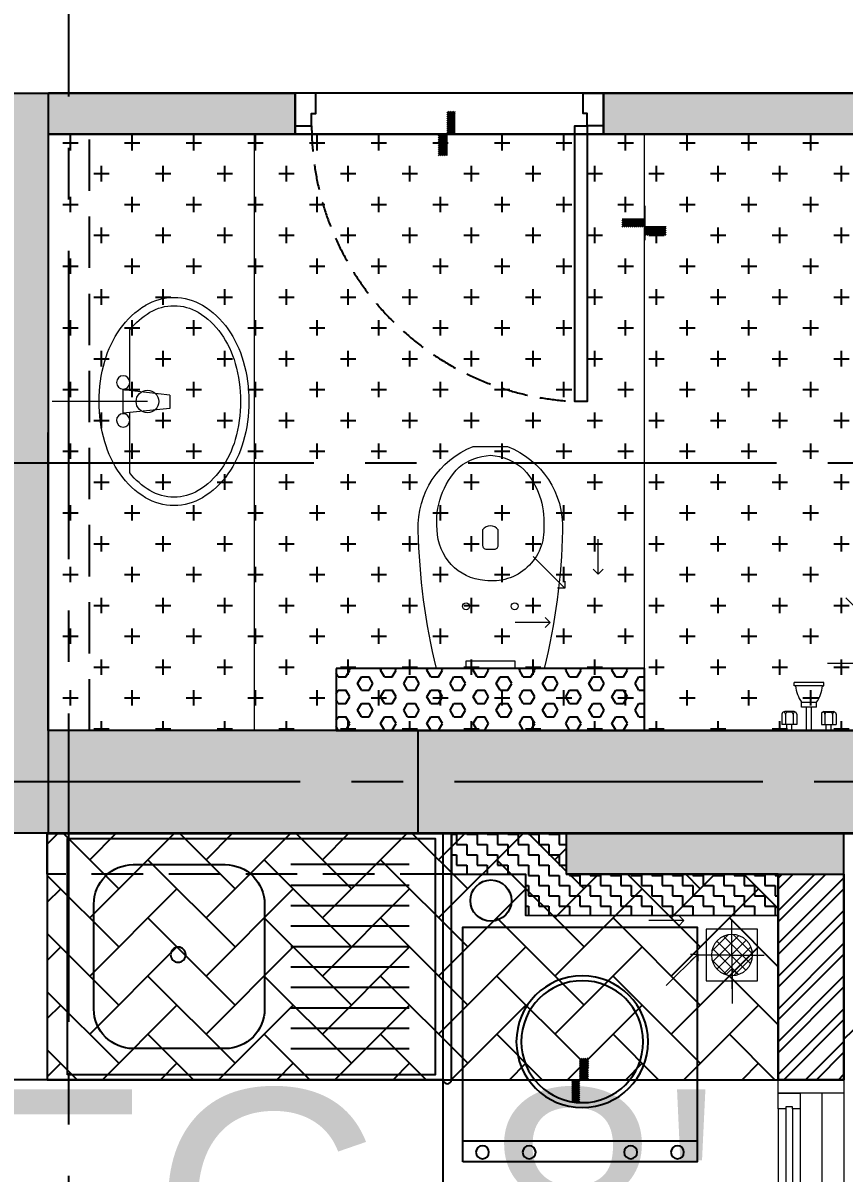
# Model space of a CAD drawing. Header units: millimetres. Extents: x 1066295 to 1300022, y -5734212 to -5454663.
# Drawn here: x 1208046 to 1210043, y -5711324 to -5708527 of the extents above; entities that cross this region are included whole.
import ezdxf

# ---------------------------------------------------------------- set-up
doc = ezdxf.new("R2010")
doc.units = ezdxf.units.MM
doc.header["$LTSCALE"] = 1000
doc.header["$MEASUREMENT"] = 0
for name, pattern in [('AUDIT_D_120904163729-0', [0]), ('T9_KEY PLAN(TYPICAL FLOOR)$0$2BHK-A - BACK$0$AUDIT_D_120904163729-0', [0]), ('T9_KEY PLAN(TYPICAL FLOOR)$0$2BHK-A - BACK$0$HIDDEN', [0.375, 0.25, -0.125]), ('T9_KEY PLAN(TYPICAL FLOOR)$0$T8_REFUGE COLUMNS$0$CENTER2', [1.125, 0.75, -0.125, 0.125, -0.125]), ('T9_PROFILE SECTIONS$0$T8_PROFILE SECTIONS$0$HIDDEN', [0.375, 0.25, -0.125]), ('T9_PROFILE SECTIONS$0$T8_PROFILE SECTIONS$0$PHANTOM2', [1.25, 0.625, -0.125, 0.125, -0.125, 0.125, -0.125])]:
    doc.linetypes.add(name, pattern=pattern)
doc.layers.get('0').update_dxf_attribs({"linetype": 'AUDIT_D_120904163729-0'})
for name, color, linetype, lineweight in [('T9_KEY PLAN(TYPICAL FLOOR)$0$2BHK-A - BACK$0$$0$a-TOI-fixtures', 251, 'Continuous', 0), ('T9_KEY PLAN(TYPICAL FLOOR)$0$2BHK-A - BACK$0$a-TOI-fixtures', 251, 'Continuous', 0), ('T9_KEY PLAN(TYPICAL FLOOR)$0$2BHK-A - BACK$0$A-WALL- 160', 6, 'Continuous', 30), ('T9_KEY PLAN(TYPICAL FLOOR)$0$2BHK-A - BACK$0$Window', 4, 'Continuous', 20), ('T9_KEY PLAN(TYPICAL FLOOR)$0$T8(T9 IS SIMILAR)$0$D&W', 8, 'Continuous', 25)]:
    doc.layers.add(name, color=color, linetype=linetype, lineweight=lineweight)
for name, color, linetype in [('T9_KEY PLAN(TYPICAL FLOOR)$0$2BHK-A - BACK$0$$0$CUT-OUT', 49, 'Continuous'), ('T9_KEY PLAN(TYPICAL FLOOR)$0$2BHK-A - BACK$0$A-DECK SUNK 125', 8, 'Continuous'), ('T9_KEY PLAN(TYPICAL FLOOR)$0$2BHK-A - BACK$0$A-DOOR-FULL', 2, 'Continuous'), ('T9_KEY PLAN(TYPICAL FLOOR)$0$2BHK-A - BACK$0$A-HATCH -160', 251, 'T9_KEY PLAN(TYPICAL FLOOR)$0$2BHK-A - BACK$0$AUDIT_D_120904163729-0'), ('T9_KEY PLAN(TYPICAL FLOOR)$0$2BHK-A - BACK$0$a-KIT FIX', 251, 'Continuous'), ('T9_KEY PLAN(TYPICAL FLOOR)$0$2BHK-A - BACK$0$A-SERVICES CUTOUT', 8, 'Continuous'), ('T9_KEY PLAN(TYPICAL FLOOR)$0$2BHK-A - BACK$0$a-tile drop', 3, 'Continuous'), ('T9_KEY PLAN(TYPICAL FLOOR)$0$2BHK-A - BACK$0$A-TOI SUNK 50MM', 8, 'Continuous'), ('T9_KEY PLAN(TYPICAL FLOOR)$0$2BHK-A - BACK$0$APT PLANS-typ$0$TILEDROP', 3, 'Continuous'), ('T9_KEY PLAN(TYPICAL FLOOR)$0$2BHK-A - BACK$0$LEDGE WALL', 5, 'Continuous'), ('T9_KEY PLAN(TYPICAL FLOOR)$0$T8_REFUGE COLUMNS$0$A-CENTERLINE', 193, 'T9_KEY PLAN(TYPICAL FLOOR)$0$T8_REFUGE COLUMNS$0$CENTER2'), ('T9_KEY PLAN(TYPICAL FLOOR)$0$T8_REFUGE COLUMNS$0$A-RCC COLS', 3, 'Continuous'), ('T9_KEY PLAN(TYPICAL FLOOR)$0$T8_REFUGE COLUMNS$0$A-SHEAR WALL THICKENING', 3, 'Continuous'), ('T9_KEY PLAN(TYPICAL FLOOR)$0$T8_TYPICAL COLUMNS$0$A-RCC COLS', 3, 'Continuous'), ('T9_KEY PLAN(TYPICAL FLOOR)$0$T8_TYPICAL COLUMNS$0$A-SHEAR WALL THICKENING', 3, 'Continuous'), ('T9_PROFILE SECTIONS$0$T8_PROFILE SECTIONS$0$A-PROFILE SECTIONS', 81, 'T9_PROFILE SECTIONS$0$T8_PROFILE SECTIONS$0$PHANTOM2')]:
    doc.layers.add(name, color=color, linetype=linetype)
doc.layers.add('T9_KEY PLAN(TYPICAL FLOOR)$0$T8_REFUGE COLUMNS$0$COL-HATCH', color=7, linetype='Continuous', lineweight=25, true_color=0xa3a3a3)
doc.layers.add('T9_KEY PLAN(TYPICAL FLOOR)$0$T8_TYPICAL COLUMNS$0$$0$COL-HATCH', color=7, linetype='Continuous', lineweight=25, true_color=0xa3a3a3)
doc.styles.add('T9_KEY PLAN(TYPICAL FLOOR)$0$2BHK-A - BACK$0$Romans 1', font='romans.shx', dxfattribs={"height": 100})
doc.styles.add('T9_PROFILE SECTIONS$0$T8_PROFILE SECTIONS$0$arial', font='sanss___.ttf')
doc.dimstyles.new('T9_KEY PLAN(TYPICAL FLOOR)$0$2BHK-A - BACK$0$ALPINE S', dxfattribs={"dimscale": 0, "dimtxt": 100, "dimasz": 75, "dimexe": 0, "dimexo": 0, "dimgap": 75, "dimtad": 1, "dimdec": 0, "dimzin": 0, "dimdsep": 46, "dimtxsty": 'T9_KEY PLAN(TYPICAL FLOOR)$0$2BHK-A - BACK$0$Romans 1', "dimblk": 'T9_KEY PLAN(TYPICAL FLOOR)$0$2BHK-A - BACK$0$_ArchTick', "dimcen": 0.09, "dimclrd": 256, "dimclre": 256, "dimclrt": 7, "dimadec": 0, "dimazin": 0, "dimtfac": 1, "dimtdec": 0, "dimtofl": 0, "dimtmove": 1, "dimatfit": 0, "dimldrblk": 'T9_KEY PLAN(TYPICAL FLOOR)$0$2BHK-A - BACK$0$_Open90', "dimfxl": 1, "dimtolj": 1, "dimtzin": 0, "dimarcsym": 0})

# ---------------------------------------------------------------- blocks, each defined once
blk = doc.blocks.new('T9_PROFILE SECTIONS$0$T8_PROFILE SECTIONS$0$MH')
at = {"layer": 'T9_PROFILE SECTIONS$0$T8_PROFILE SECTIONS$0$A-PROFILE SECTIONS', "linetype": 'T9_PROFILE SECTIONS$0$T8_PROFILE SECTIONS$0$HIDDEN', "ltscale": 2}
h = blk.add_hatch(color=256, dxfattribs=at)
h.dxf.hatch_style = 1
h.paths.add_polyline_path([(1140354.5, -5697433.6), (1141077.6, -5697846.6), (1140354.5, -5698259.6)])
at = {"layer": 'T9_PROFILE SECTIONS$0$T8_PROFILE SECTIONS$0$A-PROFILE SECTIONS', "linetype": 'T9_PROFILE SECTIONS$0$T8_PROFILE SECTIONS$0$HIDDEN', "ltscale": 2, "const_width": 20}
blk.add_lwpolyline([(1140354.5, -5697433.6), (1140354.5, -5697433.6), (1141077.6, -5697846.6), (1140354.5, -5698259.6)], close=True, dxfattribs=at)
blk.add_lwpolyline([(1140354.5, -5697433.6), (1140354.5, -5700003.6)], dxfattribs=at)
blk = doc.blocks.new('T9_PROFILE SECTIONS$0$PROFILE SECTION LINE T9')
at = {"layer": 'T9_PROFILE SECTIONS$0$T8_PROFILE SECTIONS$0$A-PROFILE SECTIONS', "linetype": 'ByBlock', "xscale": -1, "rotation": 270}
blk.add_blockref('T9_PROFILE SECTIONS$0$T8_PROFILE SECTIONS$0$MH', (5724597.5, -1138132.8, 0), dxfattribs=at)
at = {"layer": 'T9_PROFILE SECTIONS$0$T8_PROFILE SECTIONS$0$A-PROFILE SECTIONS', "linetype": 'ByBlock', "insert": (23361.5, 2335.3, 0), "char_height": 550, "attachment_point": 7, "style": 'T9_PROFILE SECTIONS$0$T8_PROFILE SECTIONS$0$arial'}
blk.add_mtext_dynamic_manual_height_columns("SEC-8'", width=301.334, gutter_width=500, heights=[0], dxfattribs=at)
blk = doc.blocks.new('T9_KEY PLAN(TYPICAL FLOOR)$0$T8_REFUGE COLUMNS$0$A$C277F3394')
at = {"layer": 'T9_KEY PLAN(TYPICAL FLOOR)$0$T8_REFUGE COLUMNS$0$A-SHEAR WALL THICKENING', "linetype": 'ByBlock'}
h = blk.add_hatch(color=31, dxfattribs=at)
h.dxf.hatch_style = 1
h.paths.add_polyline_path([(6019.8, 11025), (6694.8, 11025), (6694.8, 11125), (6019.8, 11125)])
blk.add_lwpolyline([(6019.8, 11025), (6694.8, 11025), (6694.8, 11125), (6019.8, 11125)], close=True, dxfattribs=at)
blk = doc.blocks.new('T9_KEY PLAN(TYPICAL FLOOR)$0$T8_REFUGE COLUMNS$0$A$C46A13422')
at = {"layer": 'T9_KEY PLAN(TYPICAL FLOOR)$0$T8_REFUGE COLUMNS$0$A-SHEAR WALL THICKENING', "linetype": 'ByBlock'}
blk.add_blockref('T9_KEY PLAN(TYPICAL FLOOR)$0$T8_REFUGE COLUMNS$0$A$C277F3394', (-5609.8, -7500), dxfattribs=at)
blk = doc.blocks.new('T9_KEY PLAN(TYPICAL FLOOR)$0$T8_REFUGE COLUMNS')
at = {"layer": 'T9_KEY PLAN(TYPICAL FLOOR)$0$T8_REFUGE COLUMNS$0$COL-HATCH', "linetype": 'ByBlock'}
h = blk.add_hatch(color=256, dxfattribs=at)
h.dxf.hatch_style = 1
h.paths.add_polyline_path([(1215902.1, -5706299.9), (1216152.1, -5706299.9), (1216152.1, -5708099.9), (1215902.1, -5708099.9)])
h.paths.add_polyline_path([(1215902.1, -5708099.9), (1213292.1, -5708099.9), (1213292.1, -5707849.9), (1215902.1, -5707849.9)])
h.paths.add_polyline_path([(1196642.1, -5706299.9), (1196392.1, -5706299.9), (1196392.1, -5708099.9), (1196642.1, -5708099.9)])
h.paths.add_polyline_path([(1215902.1, -5723474.9), (1216152.1, -5723474.9), (1216152.1, -5721674.9), (1215902.1, -5721674.9)])
h.paths.add_polyline_path([(1215902.1, -5721924.9), (1213292.1, -5721924.9), (1213292.1, -5721674.9), (1215902.1, -5721674.9)])
h.paths.add_polyline_path([(1196642.1, -5723474.9), (1196392.1, -5723474.9), (1196392.1, -5721674.9), (1196642.1, -5721674.9)])
h.paths.add_polyline_path([(1198957.1, -5709939.9), (1199207.1, -5709939.9), (1199207.1, -5714149.9), (1198957.1, -5714149.9)])
h.paths.add_polyline_path([(1197682.1, -5711799.9), (1197432.1, -5711799.9), (1197432.1, -5709939.9), (1197682.1, -5709939.9)])
h.paths.add_polyline_path([(1184832.1, -5718799.9), (1185182.1, -5718799.9), (1185182.1, -5709299.9), (1184832.1, -5709299.9)])
h.paths.add_polyline_path([(1194132.1, -5714149.9), (1193882.1, -5714149.9), (1193882.1, -5709939.9), (1194132.1, -5709939.9)])
h.paths.add_polyline_path([(1189932.1, -5714149.9), (1190232.1, -5714149.9), (1190232.1, -5709914.9), (1189932.1, -5709914.9)])
h.paths.add_polyline_path([(1189932.1, -5719684.9), (1190232.1, -5719684.9), (1190232.1, -5715449.9), (1189932.1, -5715449.9)])
h.paths.add_polyline_path([(1194182.1, -5719609.9), (1193882.1, -5719609.9), (1193882.1, -5717174.9), (1194182.1, -5717174.9)])
h.paths.add_polyline_path([(1215612.1, -5719609.9), (1215862.1, -5719609.9), (1215862.1, -5715374.9), (1215612.1, -5715374.9)])
h.paths.add_polyline_path([(1210702.1, -5711724.9), (1207452.1, -5711724.9), (1207452.1, -5711474.9), (1210702.1, -5711474.9)])
h.paths.add_polyline_path([(1210702.1, -5713624.9), (1207452.1, -5713624.9), (1207452.1, -5713874.9), (1210702.1, -5713874.9)])
h.paths.add_polyline_path([(1210952.1, -5711474.9), (1210702.1, -5711474.9), (1210702.1, -5713874.9), (1210952.1, -5713874.9)])
h.paths.add_polyline_path([(1202442.1, -5712799.9), (1202692.1, -5712799.9), (1202692.1, -5710799.9), (1202442.1, -5710799.9)], flags=17)
h.paths.add_polyline_path([(1196682.1, -5715374.9), (1196932.1, -5715374.9), (1196932.1, -5719609.9), (1196682.1, -5719609.9)])
h.paths.add_polyline_path([(1210052.1, -5727009.9), (1209752.1, -5727009.9), (1209752.1, -5724474.9), (1210052.1, -5724474.9)])
h.paths.add_polyline_path([(1202492.1, -5727009.9), (1202792.1, -5727009.9), (1202792.1, -5724474.9), (1202492.1, -5724474.9)])
h.paths.add_polyline_path([(1199382.1, -5726829.9), (1199132.1, -5726829.9), (1199132.1, -5724474.9), (1199382.1, -5724474.9)])
h.paths.add_polyline_path([(1195392.1, -5726519.9), (1195742.1, -5726519.9), (1195742.1, -5724724.9), (1195392.1, -5724724.9)])
h.paths.add_polyline_path([(1195742.1, -5724124.9), (1195392.1, -5724124.9), (1195392.1, -5723274.9), (1195742.1, -5723274.9)])
h.paths.add_polyline_path([(1217152.1, -5726519.9), (1216802.1, -5726519.9), (1216802.1, -5724724.9), (1217152.1, -5724724.9)])
h.paths.add_polyline_path([(1216802.1, -5724124.9), (1217152.1, -5724124.9), (1217152.1, -5723274.9), (1216802.1, -5723274.9)])
h.paths.add_polyline_path([(1213162.1, -5726829.9), (1213412.1, -5726829.9), (1213412.1, -5724474.9), (1213162.1, -5724474.9)])
h.paths.add_polyline_path([(1209602.1, -5723474.9), (1209852.1, -5723474.9), (1209852.1, -5721674.9), (1209602.1, -5721674.9)])
h.paths.add_polyline_path([(1212262.1, -5721674.9), (1210752.1, -5721674.9), (1210752.1, -5721924.9), (1212262.1, -5721924.9)])
h.paths.add_polyline_path([(1212742.1, -5719224.9), (1207452.1, -5719224.9), (1207452.1, -5718974.9), (1212742.1, -5718974.9)])
h.paths.add_polyline_path([(1214067.1, -5718349.9), (1213817.1, -5718349.9), (1213817.1, -5716424.9), (1214067.1, -5716424.9)])
h.paths.add_polyline_path([(1213587.1, -5709939.9), (1213337.1, -5709939.9), (1213337.1, -5714149.9), (1213587.1, -5714149.9)])
h.paths.add_polyline_path([(1214862.1, -5711799.9), (1215112.1, -5711799.9), (1215112.1, -5709939.9), (1214862.1, -5709939.9)])
h.paths.add_polyline_path([(1227712.1, -5718799.9), (1227362.1, -5718799.9), (1227362.1, -5709299.9), (1227712.1, -5709299.9)])
h.paths.add_polyline_path([(1218412.1, -5714149.9), (1218662.1, -5714149.9), (1218662.1, -5709939.9), (1218412.1, -5709939.9)])
h.paths.add_polyline_path([(1222612.1, -5714149.9), (1222312.1, -5714149.9), (1222312.1, -5709914.9), (1222612.1, -5709914.9)])
h.paths.add_polyline_path([(1222612.1, -5719684.9), (1222312.1, -5719684.9), (1222312.1, -5715449.9), (1222612.1, -5715449.9)])
h.paths.add_polyline_path([(1218362.1, -5719609.9), (1218662.1, -5719609.9), (1218662.1, -5717174.9), (1218362.1, -5717174.9)])
h.paths.add_polyline_path([(1202742.1, -5716974.9), (1202992.1, -5716974.9), (1202992.1, -5718974.9), (1202742.1, -5718974.9)])
h.paths.add_polyline_path([(1204842.1, -5716974.9), (1205092.1, -5716974.9), (1205092.1, -5718974.9), (1204842.1, -5718974.9)])
h.paths.add_polyline_path([(1217152.1, -5701889.9), (1216802.1, -5701889.9), (1216802.1, -5705049.9), (1217152.1, -5705049.9)])
h.paths.add_polyline_path([(1216802.1, -5705649.9), (1217152.1, -5705649.9), (1217152.1, -5706499.9), (1216802.1, -5706499.9)])
h.paths.add_polyline_path([(1213162.1, -5701089.9), (1213412.1, -5701089.9), (1213412.1, -5705299.9), (1213162.1, -5705299.9)])
h.paths.add_polyline_path([(1210052.1, -5701089.9), (1209752.1, -5701089.9), (1209752.1, -5705299.9), (1210052.1, -5705299.9)])
h.paths.add_polyline_path([(1209602.1, -5706299.9), (1209852.1, -5706299.9), (1209852.1, -5708099.9), (1209602.1, -5708099.9)])
h.paths.add_polyline_path([(1212262.1, -5708099.9), (1210752.1, -5708099.9), (1210752.1, -5707849.9), (1212262.1, -5707849.9)])
h.paths.add_polyline_path([(1195392.1, -5701889.9), (1195742.1, -5701889.9), (1195742.1, -5705049.9), (1195392.1, -5705049.9)])
h.paths.add_polyline_path([(1195742.1, -5705649.9), (1195392.1, -5705649.9), (1195392.1, -5706499.9), (1195742.1, -5706499.9)])
h.paths.add_polyline_path([(1199382.1, -5701089.9), (1199132.1, -5701089.9), (1199132.1, -5705299.9), (1199382.1, -5705299.9)])
h.paths.add_polyline_path([(1202492.1, -5701089.9), (1202792.1, -5701089.9), (1202792.1, -5705299.9), (1202492.1, -5705299.9)])
h.paths.add_polyline_path([(1202942.1, -5706299.9), (1202692.1, -5706299.9), (1202692.1, -5708099.9), (1202942.1, -5708099.9)])
h.paths.add_polyline_path([(1200282, -5708099.9), (1201792, -5708099.9), (1201792, -5707849.9), (1200282, -5707849.9)])
h.paths.add_polyline_path([(1207452.1, -5710799.9), (1211787.1, -5710799.9), (1211787.1, -5710549.9), (1207452.1, -5710549.9)])
h.paths.add_polyline_path([(1200042.1, -5713849.9), (1200042.1, -5710549.9), (1205092.1, -5710549.9), (1205092.1, -5712999.9), (1204842.1, -5712999.9), (1204842, -5710799.9), (1200292.1, -5710799.9), (1200292.1, -5713849.9)])
h.paths.add_polyline_path([(1198907.1, -5719224.9), (1205092.1, -5719224.9), (1205092.1, -5718974.9), (1198907.1, -5718974.9)])
h.paths.add_polyline_path([(1202942.1, -5723474.9), (1202692.1, -5723474.9), (1202692.1, -5721674.9), (1202942.1, -5721674.9)])
h.paths.add_polyline_path([(1200282.1, -5721674.9), (1201792.1, -5721674.9), (1201792.1, -5721924.9), (1200282.1, -5721924.9)])
h.paths.add_polyline_path([(1196932.1, -5715624.9), (1203832.1, -5715624.9), (1203832.1, -5715374.9), (1196932.1, -5715374.9)])
h.paths.add_polyline_path([(1215612.1, -5715624.9), (1207452.1, -5715624.9), (1207452.1, -5715374.9), (1215612.1, -5715374.9)])
h.paths.add_polyline_path([(1196642.1, -5721924.9), (1199252.1, -5721924.9), (1199252.1, -5721674.9), (1196642.1, -5721674.9)])
h.paths.add_polyline_path([(1196642.1, -5708099.9), (1199252.1, -5708099.9), (1199252.1, -5707849.9), (1196642.1, -5707849.9)])
h.paths.add_polyline_path([(1198007.1, -5718974.9), (1196932.1, -5718974.9), (1196932.1, -5719224.9), (1198007.1, -5719224.9)])
at = {"layer": 'T9_KEY PLAN(TYPICAL FLOOR)$0$T8_REFUGE COLUMNS$0$A-CENTERLINE'}
for p, q in [((1209902.1, -5728808.5), (1209902.1, -5698573.6)), ((1217248.2, -5707199.9), (1182156.9, -5707199.9)), ((1217215, -5707974.9), (1182156.9, -5707974.9))]:
    blk.add_line(p, q, dxfattribs=at)
at = {"layer": 'T9_KEY PLAN(TYPICAL FLOOR)$0$T8_REFUGE COLUMNS$0$A-RCC COLS', "linetype": 'ByBlock'}
for points in [[(1209602.1, -5706299.9), (1209852.1, -5706299.9), (1209852.1, -5708099.9), (1209602.1, -5708099.9)], [(1212262.1, -5708099.9), (1210752.1, -5708099.9), (1210752.1, -5707849.9), (1212262.1, -5707849.9)]]:
    blk.add_lwpolyline(points, close=True, dxfattribs=at)
blk.add_blockref('T9_KEY PLAN(TYPICAL FLOOR)$0$T8_REFUGE COLUMNS$0$A$C46A13422', (1210702.1, -5711724.9), dxfattribs=at)
blk = doc.blocks.new('T9_KEY PLAN(TYPICAL FLOOR)$0$T8_TYPICAL COLUMNS$0$A$C277F3394')
at = {"layer": 'T9_KEY PLAN(TYPICAL FLOOR)$0$T8_TYPICAL COLUMNS$0$A-SHEAR WALL THICKENING', "linetype": 'ByBlock'}
h = blk.add_hatch(color=31, dxfattribs=at)
h.dxf.hatch_style = 1
h.paths.add_polyline_path([(6019.8, 11025), (6694.8, 11025), (6694.8, 11125), (6019.8, 11125)])
blk.add_lwpolyline([(6019.8, 11025), (6694.8, 11025), (6694.8, 11125), (6019.8, 11125)], close=True, dxfattribs=at)
blk = doc.blocks.new('T9_KEY PLAN(TYPICAL FLOOR)$0$T8_TYPICAL COLUMNS$0$A$C46A13422')
at = {"layer": 'T9_KEY PLAN(TYPICAL FLOOR)$0$T8_TYPICAL COLUMNS$0$A-SHEAR WALL THICKENING', "linetype": 'ByBlock'}
blk.add_blockref('T9_KEY PLAN(TYPICAL FLOOR)$0$T8_TYPICAL COLUMNS$0$A$C277F3394', (-5609.8, -7500), dxfattribs=at)
blk = doc.blocks.new('T9_KEY PLAN(TYPICAL FLOOR)$0$T8_TYPICAL COLUMNS')
at = {"layer": 'T9_KEY PLAN(TYPICAL FLOOR)$0$T8_TYPICAL COLUMNS$0$$0$COL-HATCH', "linetype": 'ByBlock'}
h = blk.add_hatch(color=256, dxfattribs=at)
h.dxf.hatch_style = 1
h.paths.add_polyline_path([(1200282.2, -5707850.3), (1202692.3, -5707850.3), (1202692.3, -5708100.3), (1200282.2, -5708100.3)])
h.paths.add_polyline_path([(1209852.3, -5708100.3), (1212262.3, -5708100.3), (1212262.3, -5707850.3), (1209852.3, -5707850.3)])
at = {"layer": 'T9_KEY PLAN(TYPICAL FLOOR)$0$T8_TYPICAL COLUMNS$0$A-RCC COLS', "linetype": 'ByBlock'}
blk.add_lwpolyline([(1209852.3, -5708100.3), (1212262.3, -5708100.3), (1212262.3, -5707850.3), (1209852.3, -5707850.3)], close=True, dxfattribs=at)
for name, p in [('T9_KEY PLAN(TYPICAL FLOOR)$0$T8_REFUGE COLUMNS', (0, 0)), ('T9_KEY PLAN(TYPICAL FLOOR)$0$T8_TYPICAL COLUMNS$0$A$C46A13422', (1210702.1, -5711724.9))]:
    blk.add_blockref(name, p, dxfattribs=at)
blk = doc.blocks.new('T9_KEY PLAN(TYPICAL FLOOR)$0$2BHK-A - BACK$0$EWC 1-flat-3')
at = {"color": 0, "linetype": 'ByBlock', "ltscale": 1.5}
blk.add_line((130.9, 0), (-130.9, 0), dxfattribs=at)
for points in [[(-130.9, 0, -0.055103), (-175.3, 336.2, -0.321827), (-41.6, 540), (41.6, 540, -0.321827), (175.3, 336.2, -0.055103), (130.9, 0, -27.681239)], [(-13.2, 214.3, -0.391448), (-129.3, 337.7, -0.224585), (-76.1, 489.9, -0.160675), (0, 518.7, -0.183016), (81.6, 484.1, -0.201424), (130, 346.4, -0.474507), (-13.2, 214.3, -2.927417)], [(-9.5, 290.2), (9.5, 290.2, 0.414214), (18.9, 299.7), (18.9, 337.6, 0.5), (-18.9, 337.6), (-18.9, 299.7, 0.414214), (-9.5, 290.2, 0.530498)]]:
    blk.add_lwpolyline(points, format="xyb", dxfattribs=at)
at = {"color": 0, "linetype": 'ByBlock'}
blk.add_lwpolyline([(-59.2, 0), (-59.2, 18.9), (59.2, 18.9), (59.2, 0)], close=True, dxfattribs=at)
at = {"color": 0, "linetype": 'ByBlock', "ltscale": 1.5}
for centre in [(-59.2, 151.6), (59.2, 151.6)]:
    blk.add_circle(centre, 8.31, dxfattribs=at)
blk = doc.blocks.new('*U2389')
for points in [[(0, 0), (0, 670), (30, 670), (30, 0)], [(-40, 0), (0, 0), (0, -30), (10, -30), (10, -80), (-40, -80)], [(710, 0), (670, 0), (670, -30), (660, -30), (660, -80), (710, -80)]]:
    blk.add_lwpolyline(points, close=True)
at = {"color": 0, "linetype": 'ByBlock', "ltscale": 0.25}
blk.add_arc((-1, -0.4), 671, 0.0347, 87.627, dxfattribs=at)
blk = doc.blocks.new('T9_KEY PLAN(TYPICAL FLOOR)$0$2BHK-A - BACK$0$1500')
at = {"layer": 'T9_KEY PLAN(TYPICAL FLOOR)$0$2BHK-A - BACK$0$Window', "color": 1, "lineweight": 13}
for p, q in [((1150276.5, -5694418.8), (1148842.5, -5694418.8)), ((1149307.5, -5694418.8), (1148880, -5694418.8)), ((1149307.5, -5694472.1), (1148880, -5694472.1)), ((1149773.7, -5694472.1), (1149345, -5694472.1)), ((1149811.2, -5694472.1), (1150276.5, -5694472.1)), ((1149307.5, -5694525.5), (1148842.5, -5694525.5)), ((1149773.7, -5694525.5), (1149345, -5694525.5)), ((1150239, -5694525.5), (1149811.2, -5694525.5)), ((1149773.7, -5694578.8), (1148842.5, -5694578.8)), ((1150239, -5694578.8), (1149811.2, -5694578.8))]:
    blk.add_line(p, q, dxfattribs=at)
at = {"layer": 'T9_KEY PLAN(TYPICAL FLOOR)$0$2BHK-A - BACK$0$Window', "color": 5, "lineweight": 13}
for p, q in [((1149307.5, -5694449.1), (1148880, -5694449.1)), ((1149307.5, -5694453.6), (1148880, -5694453.6)), ((1149773.7, -5694490.7), (1149345, -5694490.7)), ((1149773.7, -5694506.9), (1149345, -5694506.9)), ((1150239, -5694544.1), (1149811.2, -5694544.1)), ((1150239, -5694560.2), (1149811.2, -5694560.2))]:
    blk.add_line(p, q, dxfattribs=at)
at = {"layer": 'T9_KEY PLAN(TYPICAL FLOOR)$0$2BHK-A - BACK$0$Window', "color": 4, "lineweight": 13}
for points in [[(1148842.5, -5694418.8), (1148809.5, -5694418.8), (1148809.5, -5694578.8), (1148842.5, -5694578.8)], [(1148880, -5694453.6), (1148880, -5694472.1), (1148842.5, -5694472.1), (1148842.5, -5694418.8), (1148880, -5694418.8), (1148880, -5694449.1), (1148875.5, -5694449.1), (1148875.5, -5694453.6)], [(1149307.5, -5694453.6), (1149307.5, -5694472.1), (1149345, -5694472.1), (1149345, -5694418.8), (1149307.5, -5694418.8), (1149307.5, -5694449.1), (1149312, -5694449.1), (1149312, -5694453.6)], [(1150309.5, -5694418.8), (1150276.5, -5694418.8), (1150276.5, -5694578.8), (1150309.5, -5694578.8)], [(1149345, -5694506.9), (1149345, -5694525.5), (1149307.5, -5694525.5), (1149307.5, -5694472.1), (1149345, -5694472.1), (1149345, -5694490.7), (1149340.5, -5694490.7), (1149340.5, -5694506.9)], [(1149773.7, -5694506.9), (1149773.7, -5694525.5), (1149811.2, -5694525.5), (1149811.2, -5694472.1), (1149773.7, -5694472.1), (1149773.7, -5694490.7), (1149778.2, -5694490.7), (1149778.2, -5694506.9)], [(1149811.2, -5694560.2), (1149811.2, -5694578.8), (1149773.7, -5694578.8), (1149773.7, -5694525.5), (1149811.2, -5694525.5), (1149811.2, -5694544.1), (1149806.7, -5694544.1), (1149806.7, -5694560.2)], [(1150239, -5694560.2), (1150239, -5694578.8), (1150276.5, -5694578.8), (1150276.5, -5694525.5), (1150239, -5694525.5), (1150239, -5694544.1), (1150243.5, -5694544.1), (1150243.5, -5694560.2)]]:
    blk.add_lwpolyline(points, close=True, dxfattribs=at)
blk = doc.blocks.new('T9_KEY PLAN(TYPICAL FLOOR)$0$2BHK-A - BACK$0$SINK1-flat-1')
at = {"color": 0, "linetype": 'ByBlock'}
for p, q in [((-275, -50), (-50, -50)), ((-275, -88.9), (-50, -88.9)), ((-275, -127.8), (-50, -127.8)), ((-275, -166.7), (-50, -166.7)), ((-275, -205.6), (-50, -205.6)), ((-275, -244.4), (-50, -244.4)), ((-275, -283.3), (-50, -283.3)), ((-275, -322.2), (-50, -322.2)), ((-275, -361.1), (-50, -361.1)), ((-50, -400), (-275, -400))]:
    blk.add_line(p, q, dxfattribs=at)
blk.add_lwpolyline([(-700, 0), (-700, -450), (0, -450), (0, 0)], close=True, dxfattribs=at)
blk.add_lwpolyline([(-400, -50), (-575, -50, 0.414214), (-650, -125), (-650, -325, 0.414214), (-575, -400), (-400, -400, 0.414214), (-325, -325), (-325, -125, 0.414214)], format="xyb", close=True, dxfattribs=at)
blk.add_circle((-489.5, -228.6), 14.4, dxfattribs=at)
blk = doc.blocks.new('T9_KEY PLAN(TYPICAL FLOOR)$0$2BHK-A - BACK$0$WM-flat-1')
at = {"layer": 'T9_KEY PLAN(TYPICAL FLOOR)$0$2BHK-A - BACK$0$a-KIT FIX'}
blk.add_line((-110.3, -114.8), (-680.7, -114.8), dxfattribs=at)
blk.add_lwpolyline([(-680.7, -64.8), (-680.7, -635.2), (-110.3, -635.2), (-110.3, -64.8)], close=True, dxfattribs=at)
for centre, radius in [((-632.6, -87.9), 15.9), ((-519, -87.9), 15.9), ((-272.1, -87.9), 15.9), ((-158.4, -87.9), 15.9), ((-389.9, -356.8), 160.3), ((-389.9, -356.8), 148.3)]:
    blk.add_circle(centre, radius, dxfattribs=at)
blk = doc.blocks.new('T9_KEY PLAN(TYPICAL FLOOR)$0$2BHK-A - BACK$0$TILE DROP -x')
at = {"layer": 'T9_KEY PLAN(TYPICAL FLOOR)$0$2BHK-A - BACK$0$APT PLANS-typ$0$TILEDROP'}
h = blk.add_hatch(dxfattribs=at)
h.set_pattern_fill('ACET-2D-ANSI31', color=8, scale=27, angle=90, style=0)
h.set_pattern_definition([(135, (583590.9237, -2384968.1492), (-2.3864853865, -2.3864853865), [])])
h.paths.add_polyline_path([(-58303, -19205.9), (-58303, -19151.2), (-58284.2, -19151.2), (-58284.2, -19205.9)])
edge = h.paths.add_edge_path()
edge.add_line((-58303, -19258.5), (-58323.9, -19258.5))
edge.add_line((-58303, -19205.9), (-58303, -19258.5))
edge.add_line((-58323.7, -19205.9), (-58303, -19205.9))
edge.add_line((-58323.7, -19258.5), (-58323.7, -19205.9))
at = {"layer": 'T9_KEY PLAN(TYPICAL FLOOR)$0$2BHK-A - BACK$0$APT PLANS-typ$0$TILEDROP', "color": 1}
blk.add_line((-58252, -19205.9), (-58336, -19205.9), dxfattribs=at)
at = {"layer": 'T9_KEY PLAN(TYPICAL FLOOR)$0$2BHK-A - BACK$0$APT PLANS-typ$0$TILEDROP', "color": 20, "const_width": 3}
for points in [[(-58284.2, -19205.9), (-58284.2, -19151.2)], [(-58303, -19258.5), (-58303, -19205.9)], [(-58303, -19205.9), (-58284.2, -19205.9)]]:
    blk.add_lwpolyline(points, dxfattribs=at)
blk = doc.blocks.new('T9_KEY PLAN(TYPICAL FLOOR)$0$2BHK-A - BACK$0$$0$Type-A-First Floor Plan-bottom-up$0$FLOOR TRAP-flat-6')
h = blk.add_hatch()
h.set_pattern_fill('ACET-2D-_USER', color=0, scale=20, angle=45, style=0, double=1, pattern_type=0)
h.set_pattern_definition([(45, (-789896.981, 5385770.066), (-14.142135624, 14.142135624), []), (135, (-789896.981, 5385770.066), (-14.142135624, -14.142135624), [])])
edge = h.paths.add_edge_path()
edge.add_arc((150, 150), 50, 0, 360)
at = {"color": 0}
for q in [(150, 228.6), (67.6, 150), (237.4, 150), (150, 63.6)]:
    blk.add_line((150, 150), q, dxfattribs=at)
blk.add_lwpolyline([(87.5, 212.5), (212.5, 212.5), (212.5, 87.5), (87.5, 87.5)], close=True, dxfattribs=at)
blk.add_circle((150, 150), 50, dxfattribs=at)
blk = doc.blocks.new('T9_KEY PLAN(TYPICAL FLOOR)$0$2BHK-A - BACK$0$WB1')
at = {"color": 0, "linetype": 'ByBlock', "ltscale": 1000}
for p, q in [((190074.4, -1779394.5), (190063, -1779507.9)), ((190106.8, -1779394.5), (190119.9, -1779507.9)), ((189917.5, -1779491.7), (190064.6, -1779491.7)), ((190061.5, -1779507.9), (190121.4, -1779507.9)), ((190118, -1779491.7), (190265.4, -1779491.7))]:
    blk.add_line(p, q, dxfattribs=at)
at = {"color": 0, "linetype": 'ByBlock'}
blk.add_line((190106.8, -1779394.5), (190074.4, -1779394.5), dxfattribs=at)
for centre, major_axis, start_param, end_param in [((190091.4, -1779555.7), (-92.6, 341.5), 6.018375, 6.298924), ((190091.4, -1779555.7), (-92.6, 341.5), 5.737826, 6.018375), ((190067.1, -1779471.3), (-69.6, 256.7), 0.015739, 0.342992), ((190091.4, -1779555.7), (-87.3, 322), 6.018375, 6.298924), ((190091.4, -1779555.7), (-87.3, 322), 5.737826, 6.018375), ((190115.8, -1779471.3), (-69.6, 256.7), 5.410573, 5.737826), ((190030, -1779417.8), (-52.6, 193.9), 0.342992, 0.768932), ((190067.1, -1779471.3), (-64.3, 237.2), 0.015739, 0.342992), ((190115.8, -1779471.3), (-64.3, 237.2), 5.410573, 5.737826), ((190152.9, -1779417.8), (-52.6, 193.9), 4.984633, 5.410573), ((190030, -1779417.8), (-47.3, 174.4), 0.342992, 0.768932), ((190152.9, -1779417.8), (-47.3, 174.4), 4.984633, 5.410573), ((189973.2, -1779384.1), (-35.3, 130.2), 0.768932, 1.305986), ((190209.6, -1779384.1), (-35.3, 130.2), 4.447579, 4.984633), ((189973.2, -1779384.1), (-30, 110.7), 0.768932, 1.305986), ((190209.6, -1779384.1), (-30, 110.7), 4.447579, 4.984633), ((189973.2, -1779384.1), (-35.3, 130.2), 1.305986, 1.84304), ((189973.2, -1779384.1), (-30, 110.7), 1.305986, 1.84304), ((190209.6, -1779384.1), (-30, 110.7), 3.910525, 4.447579), ((190209.6, -1779384.1), (-35.3, 130.2), 3.910525, 4.447579), ((190030, -1779350.3), (-52.6, 193.9), 1.84304, 2.268981), ((190030, -1779350.3), (-47.3, 174.4), 1.84304, 2.20494), ((190152.9, -1779350.3), (-47.3, 174.4), 3.548625, 3.910525), ((190152.9, -1779350.3), (-52.6, 193.9), 3.484585, 3.910525), ((190045.3, -1779507.9), (-4.2, 15.6), 6.018375, 12.30156), ((190137.6, -1779507.9), (-4.2, 15.6), 6.018375, 12.30156), ((190067.1, -1779296.9), (-69.6, 256.7), 2.268981, 2.596234), ((190115.8, -1779296.9), (-69.6, 256.7), 3.157331, 3.484585), ((190091.4, -1779212.5), (-92.6, 341.5), 2.596234, 2.876783), ((190091.4, -1779212.5), (-92.6, 341.5), 2.876783, 3.157331)]:
    blk.add_ellipse(centre, major_axis=major_axis, ratio=1, start_param=start_param, end_param=end_param, dxfattribs=at)
blk = doc.blocks.new('T9_KEY PLAN(TYPICAL FLOOR)$0$2BHK-A - BACK$0$_ArchTick')
at = {"color": 0, "linetype": 'ByBlock', "const_width": 0.15}
blk.add_lwpolyline([(-0.5, -0.5), (0.5, 0.5)], dxfattribs=at)
blk = doc.blocks.new('T9_KEY PLAN(TYPICAL FLOOR)$0$2BHK-A - BACK$0$_Open90')
at = {"color": 0, "linetype": 'ByBlock', "lineweight": -2}
for p, q in [((0, 0), (-1, 0)), ((-0.5, 0.5), (0, 0)), ((0, 0), (-0.5, -0.5))]:
    blk.add_line(p, q, dxfattribs=at)
blk = doc.blocks.new('T9_KEY PLAN(TYPICAL FLOOR)$0$2BHK-A - BACK$0$SH-flat-2')
at = {"color": 0}
for p, q in [((14.6, 30), (14.7, 66)), ((39.8, 57.2), (14.6, 57.2)), ((39.9, 65.9), (14.7, 66)), ((45.9, 36.2), (45.9, 59)), ((0.1, 54), (14.6, 54)), ((0.1, 42), (14.6, 42)), ((39.7, 38.7), (14.5, 38.7)), ((39.8, 29.9), (14.6, 30)), ((43.4, 31.6), (44.7, 33.1)), ((44.6, 43), (44.6, 52.2)), ((108.4, -32.8), (108.5, 32.4)), ((108.5, 35.8), (116.3, 35.8)), ((108.5, 32.4), (108.5, 35.8)), ((116.2, -36.2), (116.3, 35.8)), ((0, -6), (0, 6)), ((0, 6), (56.3, 5.9)), ((56.2, -18.1), (56.3, 17.9)), ((56.3, 17.9), (68.3, 17.9)), ((68.2, -18.1), (68.3, 17.9)), ((0, -6), (56.3, -6.1)), ((56.2, -18.1), (68.2, -18.1)), ((-0.1, -42), (14.4, -42)), ((-0.1, -54), (14.4, -54)), ((14.5, -30), (14.4, -66)), ((39.6, -38.8), (14.4, -38.8)), ((39.7, -30.1), (14.5, -30)), ((43.3, -31.7), (44.6, -33.3)), ((44.4, -43.2), (44.4, -52.4)), ((45.7, -36.4), (45.7, -59.2)), ((108.4, -32.8), (108.4, -36.2)), ((108.4, -36.2), (116.2, -36.2)), ((39.5, -57.3), (14.3, -57.3)), ((39.6, -66.1), (14.4, -66))]:
    blk.add_line(p, q, dxfattribs=at)
for centre, radius, start, end in [((39.8, 62), 4.8, 269.8776, 359.8776), ((39.8, 52.2), 4.8, 359.8776, 89.8776), ((39.9, 61.1), 4.8, 359.8776, 89.8776), ((41.1, 59), 4.8, 359.8776, 46.4449), ((39.8, 43.5), 4.8, 269.8776, 359.8776), ((39.7, 33.9), 4.8, 359.8776, 89.8776), ((39.8, 34.7), 4.8, 269.8776, 359.8776), ((41.1, 36.2), 4.8, 319.2258, 359.8776), ((114.8, -47.9), 80.5, 94.4595, 125.2375), ((115, 47.4), 80.5, 234.5177, 265.2957), ((39.5, -52.4), 4.8, 269.8776, 359.8776), ((39.6, -34), 4.8, 269.8776, 359.8776), ((39.6, -43.6), 4.8, 359.8776, 89.8776), ((39.7, -34.9), 4.8, 359.8776, 89.8776), ((40.9, -36.4), 4.8, 359.8776, 40.5294), ((39.5, -62.1), 4.8, 359.8776, 89.8776), ((39.6, -61.3), 4.8, 269.8776, 359.8776), ((40.9, -59.2), 4.8, 313.3103, 359.8776)]:
    blk.add_arc(centre, radius, start, end, dxfattribs=at)
blk = doc.blocks.new('T9_KEY PLAN(TYPICAL FLOOR)$0$2BHK-A - BACK$0$A$C1DA736AB')
at = {"color": 0, "linetype": 'ByBlock'}
for points in [[(117, 0.4, 0), (202.3, 0.4, 0)], [(81.7, -82.8, 0), (158.2, -159.9, 0)], [(0.4, -117, 0), (0.4, -202.3, 0)]]:
    blk.add_leader(points, dimstyle='T9_KEY PLAN(TYPICAL FLOOR)$0$2BHK-A - BACK$0$ALPINE S', override={"dimscale": 1, "dimasz": 25, "dimtad": 0, "dimfxl": 5, "dimtfill": 1, "dimarcsym": 1}, dxfattribs=at)
blk = doc.blocks.new('T9_KEY PLAN(TYPICAL FLOOR)')
at = {"layer": 'T9_KEY PLAN(TYPICAL FLOOR)$0$2BHK-A - BACK$0$A-DECK SUNK 125'}
h = blk.add_hatch(dxfattribs=at)
h.set_pattern_fill('AR-HBONE', color=8, scale=25)
h.set_pattern_definition([(45, (54492.62, 14881.46), (1e-14, 141.4213562), [300, -100]), (135, (54563.33, 14952.17), (1e-14, 141.4213562), [300, -100])])
h.paths.add_polyline_path([(1209849.9, -5708699.5), (1211627.5, -5708699.5), (1211627.5, -5708199.6), (1211112.8, -5708199.6), (1211112.8, -5708099.6), (1209849.9, -5708099.9)])
at = {"layer": 'T9_KEY PLAN(TYPICAL FLOOR)$0$2BHK-A - BACK$0$A-HATCH -160', "linetype": 'ByBlock'}
h = blk.add_hatch(dxfattribs=at)
h.set_pattern_fill('ZIGZAG', color=8, scale=250)
h.set_pattern_definition([(0, (-0.22, 0.45), (31.25, 31.25), [31.25, -31.25]), (90, (31.03, 0.45), (-31.25, 31.25), [31.25, -31.25])])
h.paths.add_polyline_path([(1215902.4, -5706299.9), (1214202.4, -5706299.9), (1214202.4, -5706399.9), (1215902.4, -5706399.9)])
h.paths.add_polyline_path([(1213162, -5705299.9), (1213162, -5705199.9), (1210952.4, -5705199.9), (1210952.4, -5705299.9), (1212102.5, -5705299.9), (1212102.5, -5705399.9), (1212202.5, -5705399.9), (1212202.5, -5705299.9)])
h.paths.add_polyline_path([(1212102.5, -5706399.9), (1211202.8, -5706399.9), (1211202.8, -5706299.9), (1212102.5, -5706299.9)])
h.paths.add_polyline_path([(1210452.8, -5706299.9), (1209852.8, -5706299.9), (1209852.8, -5706399.9), (1210452.8, -5706399.9)])
h.paths.add_polyline_path([(1207652.5, -5708749.5), (1207552.5, -5708749.5), (1207552.5, -5707999.9), (1207652.5, -5707999.9)])
h.paths.add_polyline_path([(1207652.5, -5709649.5), (1207552.5, -5709649.5), (1207552.5, -5710549.5), (1207652.5, -5710549.5)])
h.paths.add_polyline_path([(1212402.6, -5708600.5), (1212287.5, -5708600.5), (1212287.5, -5708700.5), (1212502.6, -5708700.5), (1212502.6, -5708099.9), (1212402.6, -5708099.9)])
h.paths.add_polyline_path([(1209752.5, -5701189.9), (1209117.5, -5701189.9), (1209117.5, -5701089.9), (1209752.5, -5701089.9)])
h = blk.add_hatch(dxfattribs=at)
h.set_pattern_fill('HEX', color=8, scale=150)
h.paths.add_polyline_path([(1210752.5, -5707850.3), (1210552.5, -5707850.3), (1210552.5, -5707699.6), (1211302.5, -5707699.6), (1211302.5, -5707849.9), (1210752.5, -5707849.9)])
h = blk.add_hatch(dxfattribs=at)
h.set_pattern_fill('ANSI32', color=8, scale=150)
h.paths.add_polyline_path([(1211627.5, -5708699.5), (1211787.5, -5708699.5), (1211787.5, -5708199.6), (1211627.5, -5708199.6)])
at = {"layer": 'T9_KEY PLAN(TYPICAL FLOOR)$0$2BHK-A - BACK$0$A-TOI SUNK 50MM'}
h = blk.add_hatch(dxfattribs=at)
h.set_pattern_fill('CROSS', color=8, scale=300, style=0)
h.set_pattern_definition([(0, (54492.616, 14881.46), (75, 75), [37.5, -112.5]), (90, (54511.366, 14862.71), (-75, 75), [37.5, -112.5])])
h.paths.add_polyline_path([(1215902.4, -5706399.9), (1213452.4, -5706399.9), (1213452.4, -5707849.9), (1215902.4, -5707849.9)])
h.paths.add_polyline_path([(1209852.8, -5706399.9), (1212102.5, -5706399.9), (1212102.5, -5707850.3), (1209852.3, -5707850.3)])
at = {"layer": 'T9_KEY PLAN(TYPICAL FLOOR)$0$2BHK-A - BACK$0$LEDGE WALL'}
h = blk.add_hatch(dxfattribs=at)
h.set_pattern_fill('ZIGZAG', color=8, scale=200, angle=270)
h.set_pattern_definition([(270, (0, 0), (25, -25), [25, -25]), (0, (0, -25), (25, 25), [25, -25])])
h.paths.add_polyline_path([(1210832.8, -5708099.9), (1210832.8, -5708199.9), (1211012.8, -5708199.8), (1211012.9, -5708299.6), (1211627.5, -5708299.7), (1211627.5, -5708199.7), (1211112.8, -5708199.6), (1211112.8, -5708099.6)])
at = {"layer": 'T9_KEY PLAN(TYPICAL FLOOR)$0$2BHK-A - BACK$0$$0$CUT-OUT', "color": 8}
blk.add_line((1211787.5, -5708600.5), (1212302.6, -5708099.9), dxfattribs=at)
at = {"layer": 'T9_KEY PLAN(TYPICAL FLOOR)$0$2BHK-A - BACK$0$a-KIT FIX', "color": 8}
for p, q in [((1210812.8, -5708699.5), (1210812.8, -5708099.9)), ((1210832.8, -5708699.5), (1210832.8, -5708099.9)), ((1210812.8, -5708699.5), (1207652.5, -5708699.5)), ((1210812.8, -5709948.3), (1210812.8, -5708699.5))]:
    blk.add_line(p, q, dxfattribs=at)
blk.add_arc((1210822.8, -5708699.5), 10, 180, 0, dxfattribs=at)
at = {"layer": 'T9_KEY PLAN(TYPICAL FLOOR)$0$2BHK-A - BACK$0$A-SERVICES CUTOUT', "color": 8, "ltscale": 5}
blk.add_lwpolyline([(1209849.9, -5708699.5), (1211627.5, -5708699.5), (1211627.5, -5708199.6), (1211112.8, -5708199.6), (1211112.8, -5708099.6), (1209849.9, -5708099.9)], close=True, dxfattribs=at)
at = {"layer": 'T9_KEY PLAN(TYPICAL FLOOR)$0$2BHK-A - BACK$0$A-TOI SUNK 50MM', "color": 8}
for p, q in [((1211202.8, -5706299.9), (1210452.8, -5706299.9)), ((1211202.8, -5706399.9), (1210452.8, -5706399.9))]:
    blk.add_line(p, q, dxfattribs=at)
blk.add_lwpolyline([(1209852.8, -5706399.9), (1212102.5, -5706399.9), (1212102.5, -5707850.3), (1209852.3, -5707850.3)], close=True, dxfattribs=at)
at = {"layer": 'T9_KEY PLAN(TYPICAL FLOOR)$0$2BHK-A - BACK$0$a-TOI-fixtures', "color": 8}
for p, q in [((1211202.8, -5706299.9), (1210452.8, -5706299.9)), ((1210353, -5706399.9), (1210353, -5707850.3)), ((1211202.8, -5706399.9), (1210452.8, -5706399.9)), ((1211302.5, -5707799.6), (1211302.5, -5706399.9))]:
    blk.add_line(p, q, dxfattribs=at)
at = {"layer": 'T9_KEY PLAN(TYPICAL FLOOR)$0$2BHK-A - BACK$0$a-TOI-fixtures', "color": 8, "extrusion": (3.53358e-09, -2.53027e-07, 1)}
blk.add_line((1210093.4, -5707049.9), (1209861.7, -5707049.8, 0), dxfattribs=at)
blk.add_circle((1210093.4, -5707049.9, 1.4), 27.5, dxfattribs=at)
at = {"layer": 'T9_KEY PLAN(TYPICAL FLOOR)$0$2BHK-A - BACK$0$A-WALL- 160', "color": 8, "linetype": 'ByBlock'}
for p, q in [((1210452.8, -5706299.9), (1209852.8, -5706299.9)), ((1210452.8, -5706299.9), (1210452.8, -5706399.9)), ((1212262.5, -5706299.9), (1211202.8, -5706299.9)), ((1211202.8, -5706299.9), (1211202.8, -5706399.9)), ((1210452.8, -5706399.9), (1209852.8, -5706399.9)), ((1212102.5, -5706399.9), (1211202.8, -5706399.9)), ((1211627.5, -5708699.5), (1211627.5, -5708199.6)), ((1211787.5, -5708699.5), (1211787.5, -5708199.6)), ((1211787.5, -5708699.5), (1211627.5, -5708699.5))]:
    blk.add_line(p, q, dxfattribs=at)
at = {"layer": 'T9_KEY PLAN(TYPICAL FLOOR)$0$2BHK-A - BACK$0$LEDGE WALL', "color": 8, "linetype": 'T9_KEY PLAN(TYPICAL FLOOR)$0$2BHK-A - BACK$0$HIDDEN', "ltscale": 0.5}
blk.add_line((1209952.3, -5707850.3), (1209952.3, -5706399.9), dxfattribs=at)
at = {"layer": 'T9_KEY PLAN(TYPICAL FLOOR)$0$2BHK-A - BACK$0$LEDGE WALL', "color": 8}
for points in [[(1210552.5, -5707699.6), (1210552.5, -5707850.3), (1211302.5, -5707849.9), (1211302.5, -5707699.6)], [(1210832.8, -5708099.9), (1210832.8, -5708199.9), (1211012.8, -5708199.8), (1211012.8, -5708199.8), (1211012.9, -5708299.6), (1211627.5, -5708299.7), (1211627.5, -5708199.7), (1211112.8, -5708199.6), (1211112.8, -5708099.6)]]:
    blk.add_lwpolyline(points, close=True, dxfattribs=at)
at = {"layer": 'T9_KEY PLAN(TYPICAL FLOOR)$0$2BHK-A - BACK$0$LEDGE WALL', "color": 8, "linetype": 'T9_KEY PLAN(TYPICAL FLOOR)$0$2BHK-A - BACK$0$HIDDEN', "ltscale": 0.5}
blk.add_lwpolyline([(1210832.8, -5708199.9), (1209849.9, -5708199.9), (1209849.9, -5708099.9)], dxfattribs=at)
at = {"layer": 'T9_KEY PLAN(TYPICAL FLOOR)$0$2BHK-A - BACK$0$LEDGE WALL', "color": 8}
blk.add_circle((1210928.8, -5708263.7), 50, dxfattribs=at)
at = {"layer": 'T9_KEY PLAN(TYPICAL FLOOR)$0$2BHK-A - BACK$0$$0$a-TOI-fixtures', "color": 8, "extrusion": (0, 0, -1), "zscale": -1, "rotation": 90}
blk.add_blockref('T9_KEY PLAN(TYPICAL FLOOR)$0$2BHK-A - BACK$0$$0$Type-A-First Floor Plan-bottom-up$0$FLOOR TRAP-flat-6', (-1211365, -5708546.1), dxfattribs=at)
at = {"layer": 'T9_KEY PLAN(TYPICAL FLOOR)$0$2BHK-A - BACK$0$A-DOOR-FULL', "color": 8, "linetype": 'T9_KEY PLAN(TYPICAL FLOOR)$0$2BHK-A - BACK$0$HIDDEN', "rotation": 180}
blk.add_blockref('*U2389', (1211162.8, -5706379.9), dxfattribs=at)
at = {"layer": 'T9_KEY PLAN(TYPICAL FLOOR)$0$2BHK-A - BACK$0$a-KIT FIX', "color": 8, "extrusion": (0, 0, -1), "xscale": 1.277777777785371, "yscale": 1.277777777785371, "zscale": -1.277777777785371, "rotation": 180}
blk.add_blockref('T9_KEY PLAN(TYPICAL FLOOR)$0$2BHK-A - BACK$0$SINK1-flat-1', (-1210793.6, -5708687.5), dxfattribs=at)
at = {"layer": 'T9_KEY PLAN(TYPICAL FLOOR)$0$2BHK-A - BACK$0$a-KIT FIX', "color": 8, "extrusion": (0, 0, -1), "zscale": -1, "rotation": 180}
blk.add_blockref('T9_KEY PLAN(TYPICAL FLOOR)$0$2BHK-A - BACK$0$WM-flat-1', (-1211540.8, -5708963.7, 0), dxfattribs=at)
at = {"layer": 'T9_KEY PLAN(TYPICAL FLOOR)$0$2BHK-A - BACK$0$a-tile drop', "color": 8}
for p, rotation in [((1269125.2, -5687194.3), 359.9996795902023), ((1192097, -5648321.8), 89.99967959020255), ((1152842.2, -5727905.1), 179.9996795902025)]:
    blk.add_blockref('T9_KEY PLAN(TYPICAL FLOOR)$0$2BHK-A - BACK$0$TILE DROP -x', p, dxfattribs=dict(at, rotation=rotation))
at = {"layer": 'T9_KEY PLAN(TYPICAL FLOOR)$0$2BHK-A - BACK$0$a-TOI-fixtures', "color": 8, "extrusion": (8.33267e-18, -2.28211e-17, -1), "zscale": -1, "rotation": 90.00828808660648}
blk.add_blockref('T9_KEY PLAN(TYPICAL FLOOR)$0$2BHK-A - BACK$0$WB1', (-2989514.7, -5897398.7, 0), dxfattribs=at)
at = {"layer": 'T9_KEY PLAN(TYPICAL FLOOR)$0$2BHK-A - BACK$0$a-TOI-fixtures', "color": 8}
blk.add_blockref('T9_KEY PLAN(TYPICAL FLOOR)$0$2BHK-A - BACK$0$EWC 1-flat-3', (1210927.5, -5707699.6), dxfattribs=at)
for name, p, rotation in [('T9_KEY PLAN(TYPICAL FLOOR)$0$2BHK-A - BACK$0$A$C1DA736AB', (1211190, -5707587.1), 180), ('T9_KEY PLAN(TYPICAL FLOOR)$0$2BHK-A - BACK$0$A$C1DA736AB', (1211950, -5707687.1), 180), ('T9_KEY PLAN(TYPICAL FLOOR)$0$2BHK-A - BACK$0$SH-flat-2', (1211702.5, -5707849.9), 90.1224073997169), ('T9_KEY PLAN(TYPICAL FLOOR)$0$2BHK-A - BACK$0$A$C1DA736AB', (1211515, -5708312.1), 270)]:
    blk.add_blockref(name, p, dxfattribs=dict(at, rotation=rotation))
at = {"layer": 'T9_KEY PLAN(TYPICAL FLOOR)$0$2BHK-A - BACK$0$A-WALL- 160', "color": 8, "linetype": 'ByBlock', "extrusion": (0, 0, -1), "zscale": -1, "rotation": 90}
blk.add_blockref('T9_KEY PLAN(TYPICAL FLOOR)$0$2BHK-A - BACK$0$1500', (-6906206.3, -6859009), dxfattribs=at)
at = {"layer": 'T9_KEY PLAN(TYPICAL FLOOR)$0$T8(T9 IS SIMILAR)$0$D&W', "color": 8, "linetype": 'ByBlock'}
blk.add_blockref('T9_KEY PLAN(TYPICAL FLOOR)$0$T8_TYPICAL COLUMNS', (0, 0), dxfattribs=at)
blk = doc.blocks.new('T9_PROFILE SECTIONS')
at = {"layer": 'T9_PROFILE SECTIONS$0$T8_PROFILE SECTIONS$0$A-PROFILE SECTIONS', "linetype": 'ByBlock'}
blk.add_blockref('T9_PROFILE SECTIONS$0$PROFILE SECTION LINE T9', (1185718.3657, -5711614.9293, -0.0243), dxfattribs=at)
at = {"linetype": 'ByBlock'}
blk.add_blockref('T9_KEY PLAN(TYPICAL FLOOR)', (0.1954, 0.8356), dxfattribs=at)

msp = doc.modelspace()

# ---------------------------------------------------------------- block references
at = {"linetype": 'ByBlock'}
msp.add_blockref('T9_PROFILE SECTIONS', (-1745.2, -2398.4, 0.4), dxfattribs=at)

doc.saveas('drawing.dxf')
